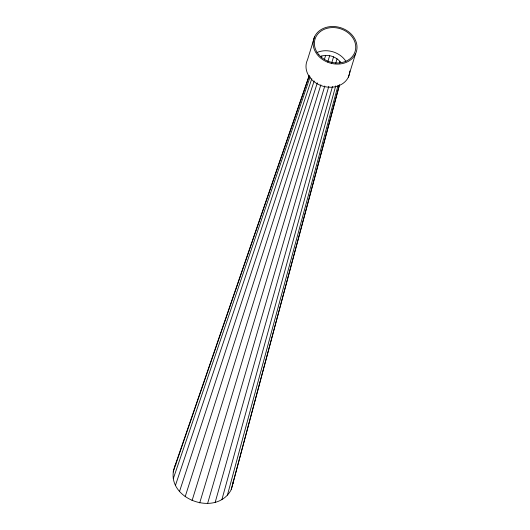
<?xml version="1.0" encoding="UTF-8"?>
<svg xmlns="http://www.w3.org/2000/svg" width="530" height="530" viewBox="0 0 530 530"><rect width="100%" height="100%" fill="white"/><g stroke="black" fill="none" stroke-linecap="round" stroke-linejoin="round"><path stroke-width="0.79" d="M309.123 75.691L175.039 465.671C162.253 497.624 215.995 518.598 231.239 489.621L339.405 84.913M231.239 489.621L339.518 84.899M227.416 495.146L338.087 85.31M221.938 499.485L335.715 85.906M339.478 63.004L339.922 61.407C335.179 56.167 327.116 53.788 320.471 56.511M215.18 502.334L332.469 86.536M207.601 503.5L328.819 86.317M335.669 63.554L337.047 58.784M199.717 502.904L324.777 86.006M331.654 63.156L333.555 56.816M314.648 36.59L307.526 59.744A22.247 18.444 17.1 0 0 323.558 86.377A22.247 18.444 17.1 0 0 349.88 70.927M348.356 77.148L355.484 53.987A22.247 18.444 17.1 0 0 331.826 26.5A22.247 18.444 17.1 0 0 317.887 55.372A22.247 18.444 17.1 0 0 355.484 53.987M327.712 61.964L329.673 55.643M192.065 500.585L320.862 84.82M185.169 496.709L317.324 82.839M324.42 59.281L325.678 55.339M179.498 491.529L314.151 80.991M321.319 57.505L321.836 55.935M175.437 485.4L311.799 78.645M173.264 478.749L310.13 76.837M173.131 472.018L309.235 75.777M175.039 465.671L175.887 464.439M339.922 61.407L340.744 62.653M233.114 481.777L233.147 483.274M316.96 52.523A20.968 17.384 17.1 0 1 345.865 61.275M318.881 54.795A20.968 17.384 17.1 0 0 354.305 53.484A20.968 17.384 17.1 0 0 332.012 27.58A20.968 17.384 17.1 0 0 318.881 54.795"/></g></svg>
